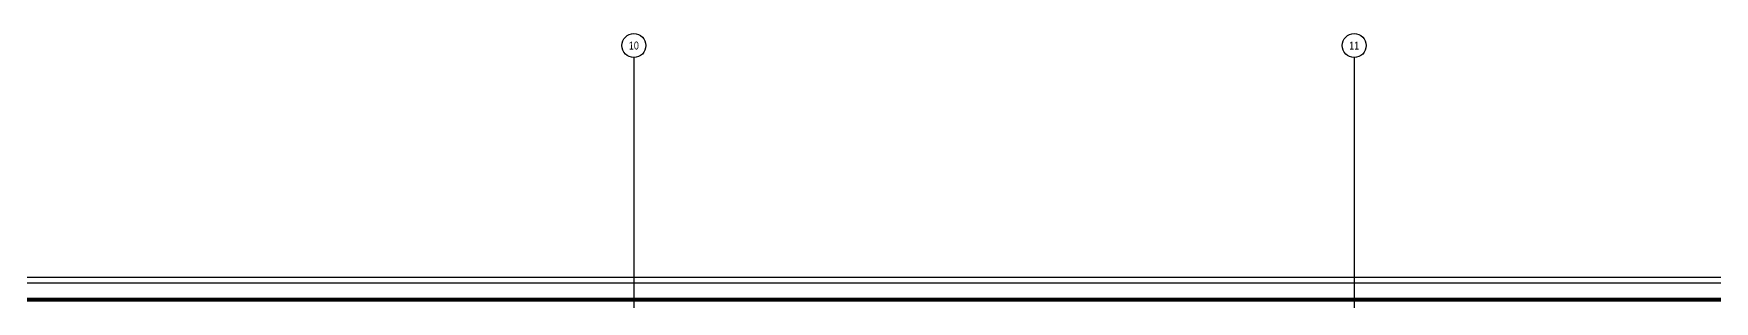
# Model space of a CAD drawing. Header units: centimetres. Extents: x 26200 to 152500, y -600 to 9300.
# Drawn here: x 142065 to 146265, y 2048 to 2718 of the extents above; entities that cross this region are included whole.
import ezdxf
from ezdxf.enums import TextEntityAlignment as Align

# ---------------------------------------------------------------- set-up
doc = ezdxf.new("R2010")
doc.units = ezdxf.units.CM
doc.layers.add('ROTAS-MIMARI-KESIT', color=8, linetype='Continuous')
doc.styles.add('ROTAS', font='arial.ttf')

msp = doc.modelspace()

# ---------------------------------------------------------------- linework, layer by layer
at = {"layer": 'ROTAS-MIMARI-KESIT'}
for p, q in [((147225.2, 2107.6), (127309.4, 2107.6)), ((129128.3, 2094.5), (147186.7, 2094.5))]:
    msp.add_line(p, q, dxfattribs=at)
for points in [[(143564.7, 2658.5), (143564.7, 925.4)], [(145364.7, 2658.5), (145364.7, 925.4)], [(147194.7, 2055), (129122.2, 2055)], [(147194.7, 2053), (129122.2, 2053)], [(147194.7, 2051), (129122.2, 2051)], [(147194.7, 2049), (129122.2, 2049)]]:
    msp.add_lwpolyline(points, dxfattribs=at)
at = {"layer": 'ROTAS-MIMARI-KESIT', "ltscale": 10}
for centre in [(143564.7, 2688.5), (145364.7, 2688.5)]:
    msp.add_circle(centre, 30, dxfattribs=at)

# ---------------------------------------------------------------- texts
at = {"layer": 'ROTAS-MIMARI-KESIT', "style": 'ROTAS', "width": 0.8}
for s, p in [('10', (143564.7, 2688.5)), ('11', (145364.7, 2688.5))]:
    msp.add_text(s, height=20, rotation=359.9267, dxfattribs=at).set_placement(p, align=Align.MIDDLE_CENTER)

doc.saveas('drawing.dxf')
